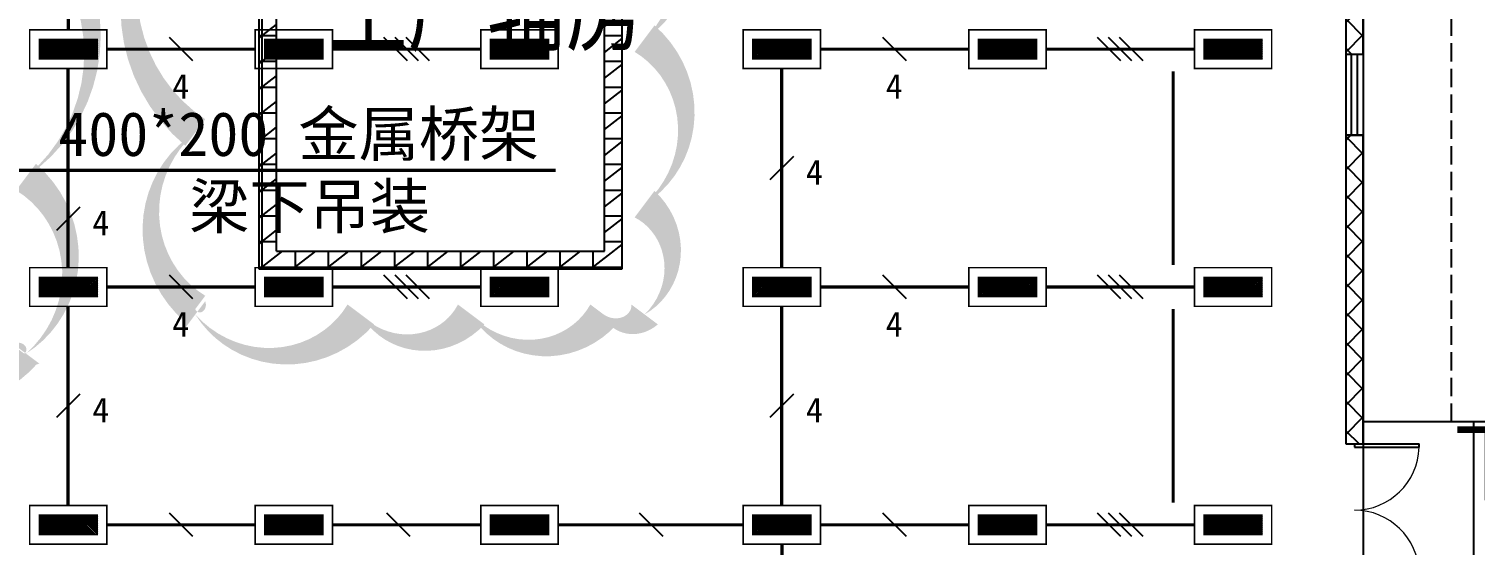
# Model space of a CAD drawing. Header units: millimetres. Extents: x -633009578 to 5705885, y -633235091 to 2571734.
# Drawn here: x 2893720 to 2913379, y 2178460 to 2185477 of the extents above; entities that cross this region are included whole.
import ezdxf

# ---------------------------------------------------------------- set-up
doc = ezdxf.new("R2010")
doc.units = ezdxf.units.MM
doc.header["$LTSCALE"] = 1000
doc.header["$MEASUREMENT"] = 0
doc.linetypes.add('DASH', pattern=[0.35, 0.25, -0.1])
doc.layers.get('0').update_dxf_attribs({"color": 9})
for name, color, linetype in [('3T_WOOD', 21, 'Continuous'), ('A-DI-S(箭头)', 76, 'Continuous'), ('A-DOOR(门）', 4, 'Continuous'), ('A-F-AREA(计算)', 5, 'Continuous'), ('A-HATH(填充)', 8, 'Continuous'), ('A-ST-O(室外)', 54, 'Continuous'), ('A-STAR(楼梯)', 51, 'Continuous'), ('A-TEXT(房间)', 243, 'Continuous'), ('A-WALL(墙)', 255, 'Continuous'), ('A-WINDOW（窗）', 4, 'Continuous'), ('DIM_MODI', 6, 'Continuous'), ('PUB_TEXT', 7, 'Continuous'), ('WALL', 9, 'Continuous'), ('电-强电平面-标注', 3, 'Continuous'), ('电-强电平面-线缆', 3, 'Continuous'), ('设备-照明', 3, 'Continuous'), ('设备-箱柜', 3, 'Continuous')]:
    doc.layers.add(name, color=color, linetype=linetype)
doc.styles.add('_TCH', font='simhei.ttf', dxfattribs={"width": 0.75, "bigfont": 'hztxt.shx'})
doc.styles.add('_TCH_DIM', font='simhei.ttf', dxfattribs={"width": 0.8, "bigfont": 'hztxt.shx'})
doc.styles.add('ELEC-DIM', font='simhei.ttf')
doc.styles.add('IDQSTYLE', font='simhei.ttf', dxfattribs={"width": 0.707, "bigfont": 'hztxt.shx'})
pattern_1 = [(0, (-1310557.92, -13.22), (0, 350), []), (37.875, (-1310157.92, -13.22), (-169.615277, 218.076657), []), (90, (-1310157.9, -13.22), (-450, 3e-14), [])]
pattern_2 = [(45, (-1310357.92, -13.22), (-200.000203, 200.000203), []), (135, (-1310357.92, -13.22), (-200.000203, -200.000203), [])]

# ---------------------------------------------------------------- blocks, each defined once
blk = doc.blocks.new('$DorLib2D$00000002')
for p, q in [((-0.5, 0), (-0.5, 0.4875)), ((-0.475, 0.4875), (-0.5, 0.4875)), ((-0.475, 0), (-0.475, 0.4875)), ((0.475, 0), (0.475, 0.4875)), ((0.475, 0.4875), (0.5, 0.4875)), ((0.5, 0), (0.5, 0.4875)), ((-0.5, 0), (-0.475, 0)), ((0.5, 0), (0.475, 0))]:
    blk.add_line(p, q)
at = {"lineweight": 13}
for centre, start, end in [((-0.4875, 0), 0, 88.53072), ((0.4875, 0), 91.46928, 180)]:
    blk.add_arc(centre, 0.4875, start, end, dxfattribs=at)
blk = doc.blocks.new('$TCHSYS$WIN2D')
for p, q in [((-0.5, 0.5), (0.5, 0.5)), ((-0.5, 0.5), (-0.5, -0.5)), ((0.5, 0.5), (0.5, -0.5)), ((0.5, 0.167), (-0.5, 0.167)), ((0.5, -0.167), (-0.5, -0.167)), ((-0.5, -0.5), (0.5, -0.5))]:
    blk.add_line(p, q)
blk = doc.blocks.new('9-29-1')
at = {"layer": 'A-HATH(填充)'}
h = blk.add_hatch(dxfattribs=at)
h.set_pattern_fill('空心砖', color=256, scale=100, style=0)
h.set_pattern_definition(pattern_1)
h.paths.add_polyline_path([(1241205.6, 1504477.1), (1241205.6, 1510047.1), (1240965.6, 1510047.1), (1240965.6, 1504237.1)])
h = blk.add_hatch(dxfattribs=at)
h.set_pattern_fill('多孔材料', color=256, scale=100, style=0)
h.set_pattern_definition(pattern_2)
h.paths.add_polyline_path([(1255740.6, 1509437.1), (1255740.6, 1507157.1), (1255980.6, 1507157.1), (1255980.6, 1509437.1)])
h = blk.add_hatch(dxfattribs=at)
h.set_pattern_fill('空心砖', color=256, scale=100, style=0)
h.set_pattern_definition(pattern_1)
h.paths.add_polyline_path([(1245665.6, 1504477.1), (1245905.6, 1504237.1), (1245905.6, 1508382.1), (1245665.6, 1508382.1)])
h = blk.add_hatch(dxfattribs=at)
h.set_pattern_fill('多孔材料', color=256, scale=100, style=0)
h.set_pattern_definition(pattern_2)
h.paths.add_polyline_path([(1255740.6, 1506057.1), (1255740.6, 1501857.1), (1255980.6, 1501857.1), (1255980.6, 1506057.1)])
h = blk.add_hatch(dxfattribs=at)
h.set_pattern_fill('空心砖', color=256, scale=100, style=0)
h.set_pattern_definition(pattern_1)
h.paths.add_polyline_path([(1241205.6, 1504477.1), (1240965.6, 1504237.1), (1245905.6, 1504237.1), (1245665.6, 1504477.1)])
at = {"layer": 'A-DI-S(箭头)'}
blk.add_lwpolyline([(1256504.9, 1500921.4, 0, 0, 0), (1259572.4, 1500921.4, 0, 200, 0), (1258822.4, 1500921.4, 0, 0, 0)], format="xyseb", dxfattribs=at)
at = {"layer": 'A-DOOR(门）'}
blk.add_line((1255980.6, 1501857.1), (1255980.6, 1500057.1), dxfattribs=at)
at = {"layer": 'A-F-AREA(计算)'}
blk.add_lwpolyline([(1121700.6, 1518097.1), (1255980.6, 1518097.1), (1255980.6, 1382017.1), (1121700.6, 1382017.1)], close=True, dxfattribs=at)
at = {"layer": 'A-ST-O(室外)', "linetype": 'DASH'}
blk.add_lwpolyline([(1257180.6, 1502157.1), (1257180.6, 1519297.1), (1255240.6, 1519297.1)], dxfattribs=at)
at = {"layer": 'A-STAR(楼梯)'}
for points in [[(1255980.6, 1499757.1), (1257480.6, 1499757.1), (1257480.6, 1502157.1), (1255980.6, 1502157.1)], [(1256280.6, 1499757.1), (1257780.6, 1499757.1), (1257780.6, 1502157.1), (1256280.6, 1502157.1)], [(1256580.6, 1499757.1), (1258080.6, 1499757.1), (1258080.6, 1502157.1), (1256580.6, 1502157.1)], [(1256880.6, 1499757.1), (1258080.6, 1499757.1), (1258080.6, 1502157.1), (1256880.6, 1502157.1)]]:
    blk.add_lwpolyline(points, dxfattribs=at)
at = {"layer": 'A-WALL(墙)'}
for p, q in [((1240965.6, 1510047.1), (1240965.6, 1504237.1)), ((1241205.6, 1504477.1), (1241205.6, 1510047.1)), ((1245665.6, 1504477.1), (1245665.6, 1508382.1)), ((1245905.6, 1504237.1), (1245905.6, 1508382.1)), ((1241205.6, 1504477.1), (1245665.6, 1504477.1)), ((1240965.6, 1504237.1), (1245905.6, 1504237.1))]:
    blk.add_line(p, q, dxfattribs=at)
at = {"layer": 'DIM_MODI'}
blk.add_lwpolyline([(1215425.6, 1503085.8, 0, 450, 0.5), (1218275.6, 1503085.8, 0, 450, 0.5), (1221125.6, 1503085.8, 0, 450, 0.5), (1224275.6, 1503085.8, 0, 450, 0.5), (1227125.6, 1503085.8, 0, 450, 0.5), (1229975.6, 1503085.8, 0, 450, 0.5), (1231475.6, 1503085.8, 0, 450, 0.5), (1233725.6, 1503085.8, 0, 450, 0.5), (1235525.6, 1503085.8, 0, 450, 0.5), (1237775.6, 1503085.8, 0, 450, 0.5), (1237801.4, 1503085.8, 0, 450, 0.5), (1237801.4, 1505485.8, 0, 450, 0.5), (1237801.4, 1509085.8, 0, 450, 0.5), (1237801.4, 1511335.8, 0, 450, 0.5), (1237801.4, 1514035.8, 0, 450, 0.5), (1237801.4, 1515535.8, 0, 450, 0.5), (1237801.4, 1517485.8, 0, 450, 0.5), (1237801.4, 1521085.8, 0, 450, 0.5)], format="xyseb", dxfattribs=at)
blk.add_lwpolyline([(1240102.6, 1512092, 0, 450, 0.5), (1240102.6, 1509692, 0, 450, 0.5), (1240102.6, 1506092, 0, 450, 0.5), (1240102.6, 1503692, 0, 450, 0.5), (1240102.6, 1503617.9, 0, 450, 0.5), (1242352.6, 1503617.9, 0, 450, 0.5), (1243852.6, 1503617.9, 0, 450, 0.5), (1245652.6, 1503617.9, 0, 450, 0.5), (1246209.9, 1503617.9, 0, 450, 0.5), (1246209.9, 1505117.9, 0, 450, 0.5), (1246209.9, 1507367.9, 0, 450, 0.5), (1246209.9, 1509317.9, 0, 450, 0.5), (1246209.9, 1511267.9, 0, 450, 0.5), (1246209.9, 1512092, 0, 450, 0.5), (1242159.9, 1512092, 0, 450, 0.5), (1240659.9, 1512092, 0, 450, 0.5)], format="xyseb", close=True, dxfattribs=at)
at = {"layer": 'WALL'}
for p, q in [((1255740.6, 1509437.1), (1255740.6, 1507157.1)), ((1255980.6, 1507157.1), (1255980.6, 1509437.1)), ((1255740.6, 1507157.1), (1255980.6, 1507157.1)), ((1255740.6, 1506057.1), (1255740.6, 1501857.1)), ((1255980.6, 1506057.1), (1255740.6, 1506057.1)), ((1255980.6, 1501857.1), (1255980.6, 1506057.1)), ((1255740.6, 1501857.1), (1255980.6, 1501857.1))]:
    blk.add_line(p, q, dxfattribs=at)
at = {"layer": 'A-DOOR(门）', "xscale": 1800, "yscale": 1800, "zscale": 1800, "rotation": 270}
blk.add_blockref('$DorLib2D$00000002', (1255860.6, 1500957.1), dxfattribs=at)
at = {"layer": 'A-WINDOW（窗）', "xscale": -1100, "yscale": 240, "zscale": 1100, "rotation": 89.99999999999999}
blk.add_blockref('$TCHSYS$WIN2D', (1255860.6, 1506607.1), dxfattribs=at)
at = {"layer": 'A-TEXT(房间)', "style": '_TCH', "width": 0.75}
blk.add_text('生产辅房', height=1050, dxfattribs=at).set_placement((1241917.1, 1507311.8))
at = {"layer": 'PUB_TEXT', "style": '_TCH_DIM', "width": 0.8}
blk.add_text('下', height=875, dxfattribs=at).set_placement((1257207.6, 1501183.9))
blk = doc.blocks.new('*X353')
at = {"color": 0, "linetype": 'Continuous'}
for p, q in [((277.11, 221.95), (279.54, 224.38)), ((277.11, 222.23), (279.25, 224.38)), ((277.11, 222.52), (278.97, 224.38)), ((277.11, 222.8), (278.69, 224.38)), ((277.11, 223.08), (278.41, 224.38)), ((277.11, 223.37), (278.12, 224.38)), ((277.11, 223.65), (277.84, 224.38)), ((277.11, 223.93), (277.56, 224.38)), ((277.11, 224.21), (277.27, 224.38)), ((277.32, 221.88), (279.82, 224.38)), ((277.6, 221.88), (280.1, 224.38)), ((277.89, 221.88), (280.39, 224.38)), ((278.17, 221.88), (280.67, 224.38)), ((278.45, 221.88), (280.95, 224.38)), ((278.73, 221.88), (281.23, 224.38)), ((279.02, 221.88), (281.52, 224.38)), ((279.3, 221.88), (281.8, 224.38)), ((279.58, 221.88), (282.08, 224.38)), ((279.87, 221.88), (282.37, 224.38)), ((280.15, 221.88), (282.65, 224.38)), ((280.43, 221.88), (282.93, 224.38)), ((280.71, 221.88), (283.21, 224.38)), ((281, 221.88), (283.5, 224.38)), ((281.28, 221.88), (283.78, 224.38)), ((281.56, 221.88), (284.06, 224.38)), ((281.85, 221.88), (284.35, 224.38)), ((282.13, 221.88), (284.61, 224.36)), ((282.41, 221.88), (284.61, 224.08)), ((282.69, 221.88), (284.61, 223.79)), ((282.98, 221.88), (284.61, 223.51)), ((283.26, 221.88), (284.61, 223.23)), ((283.54, 221.88), (284.61, 222.95)), ((283.83, 221.88), (284.61, 222.66)), ((284.11, 221.88), (284.61, 222.38)), ((284.39, 221.88), (284.61, 222.1))]:
    blk.add_line(p, q, dxfattribs=at)
blk = doc.blocks.new('HC000062')
at = {"color": 0, "linetype": 'Continuous', "const_width": 0.2}
for points in [[(-4.98, 2.5), (5.02, 2.5), (5.02, -2.5), (-4.98, -2.5), (-4.98, 2.5)], [(-3.73, 1.25), (-3.73, -1.25), (3.77, -1.25), (3.77, 1.25), (-3.73, 1.25)]]:
    blk.add_lwpolyline(points, dxfattribs=at)
at = {"color": 0, "linetype": 'Continuous'}
blk.add_blockref('*X353', (-280.83, -223.13), dxfattribs=at)
at = {"color": 0, "style": 'IDQSTYLE', "width": 0.7}
blk.add_attdef('PSFHATT', (7.02, -2.5), '', height=2.5, dxfattribs=at)

msp = doc.modelspace()

# ---------------------------------------------------------------- linework, layer by layer
at = {"layer": '电-强电平面-标注'}
for p, q in [((2895948.2, 2185043.1), (2895630, 2185361.3)), ((2898864.9, 2185043.1), (2898546.7, 2185361.3)), ((2899014.9, 2185043.1), (2898696.7, 2185361.3)), ((2899164.9, 2185043.1), (2898846.7, 2185361.3)), ((2905648.2, 2185043.1), (2905330, 2185361.3)), ((2908564.9, 2185043.1), (2908246.7, 2185361.3)), ((2908714.9, 2185043.1), (2908396.7, 2185361.3)), ((2908864.9, 2185043.1), (2908546.7, 2185361.3)), ((2904112.4, 2183744.7), (2903794.2, 2183426.5)), ((2894412.4, 2183055.4), (2894094.2, 2182737.2)), ((2895948.2, 2181809.8), (2895630, 2182128)), ((2898864.9, 2181809.8), (2898546.7, 2182128)), ((2899014.9, 2181809.8), (2898696.7, 2182128)), ((2899164.9, 2181809.8), (2898846.7, 2182128)), ((2905648.2, 2181809.8), (2905330, 2182128)), ((2908564.9, 2181809.8), (2908246.7, 2182128)), ((2908714.9, 2181809.8), (2908396.7, 2182128)), ((2908864.9, 2181809.8), (2908546.7, 2182128)), ((2894412.4, 2180511.3), (2894094.2, 2180193.1)), ((2904112.4, 2180511.3), (2903794.2, 2180193.1)), ((2895948.2, 2178576.5), (2895630, 2178894.7)), ((2898903.8, 2178576.5), (2898585.6, 2178894.7)), ((2902340.3, 2178576.5), (2902022.1, 2178894.7)), ((2905648.2, 2178576.5), (2905330, 2178894.7)), ((2908564.9, 2178576.5), (2908246.7, 2178894.7)), ((2908714.9, 2178576.5), (2908396.7, 2178894.7)), ((2908864.9, 2178576.5), (2908546.7, 2178894.7))]:
    msp.add_line(p, q, dxfattribs=at)
at = {"layer": '电-强电平面-线缆', "color": 1, "linetype": 'Continuous', "const_width": 45}
for points in [[(2894255.8, 2185464.7), (2894255.8, 2188173.1)], [(2894780.8, 2185202.2), (2896797.4, 2185202.2)], [(2897847.4, 2185202.2), (2899864.1, 2185202.2)], [(2904480.8, 2185202.2), (2906497.4, 2185202.2)], [(2907547.4, 2185202.2), (2909564.1, 2185202.2)], [(2894253.3, 2182231.4), (2894253.3, 2184939.7)], [(2903953.3, 2182231.4), (2903953.3, 2184939.7)], [(2909275, 2182268.9), (2909275, 2184902.2)], [(2894780.8, 2181968.9), (2896797.4, 2181968.9)], [(2897847.4, 2181968.9), (2899864.1, 2181968.9)], [(2904480.8, 2181968.9), (2906497.4, 2181968.9)], [(2907547.4, 2181968.9), (2909564.1, 2181968.9)], [(2894253.3, 2178998.1), (2894253.3, 2181706.4)], [(2903953.3, 2178998.1), (2903953.3, 2181706.4)], [(2909275, 2179035.6), (2909275, 2181668.9)], [(2894780.8, 2178735.6), (2896797.4, 2178735.6)], [(2897847.4, 2178735.6), (2899864.1, 2178735.6)], [(2900914.1, 2178735.6), (2903430.8, 2178735.6)], [(2904480.8, 2178735.6), (2906497.4, 2178735.6)], [(2907547.4, 2178735.6), (2909564.1, 2178735.6)], [(2903955.8, 2175718.7), (2903955.8, 2178473.1)]]:
    msp.add_lwpolyline(points, dxfattribs=at)
at = {"layer": '设备-箱柜', "color": 6}
msp.add_lwpolyline([(2892867.7, 2183555.2, 15, 15, 0), (2893460.3, 2183555.2, 15, 15, 0), (2893460.3, 2183555.2, 45, 45, 0), (2900878.8, 2183555.2, 45, 45, 0)], format="xyseb", dxfattribs=at)

# ---------------------------------------------------------------- block references
at = {"layer": '3T_WOOD'}
msp.add_blockref('9-29-1', (1655879.4, 677977.5), dxfattribs=at)
at = {"layer": '设备-照明', "xscale": -105, "yscale": 105, "zscale": 105, "rotation": 180}
for p in [(2894253.3, 2185202.2), (2897320, 2185202.2), (2900386.7, 2185202.2), (2903953.3, 2185202.2), (2907020, 2185202.2), (2910086.7, 2185202.2), (2894253.3, 2181968.9), (2897320, 2181968.9), (2900386.7, 2181968.9), (2903953.3, 2181968.9), (2907020, 2181968.9), (2910086.7, 2181968.9), (2894253.3, 2178735.6), (2897320, 2178735.6), (2900386.7, 2178735.6), (2903953.3, 2178735.6), (2907020, 2178735.6), (2910086.7, 2178735.6)]:
    msp.add_blockref('HC000062', p, dxfattribs=at)

# ---------------------------------------------------------------- texts
at = {"layer": '电-强电平面-标注', "style": 'ELEC-DIM'}
for p in [(2895667.6, 2184527.2), (2905367.6, 2184527.2), (2904281.8, 2183360.6), (2894581.8, 2182671.3), (2895667.6, 2181293.9), (2905367.6, 2181293.9), (2894581.8, 2180127.2), (2904281.8, 2180127.2)]:
    msp.add_text('4', height=339.9, dxfattribs=at).set_placement(p)
at = {"layer": '设备-箱柜', "color": 6, "style": 'ELEC-DIM'}
for s, p in [('400*200 金属桥架', (2894118.6, 2183749.9)), ('梁下吊装', (2895899.2, 2182765.6))]:
    msp.add_text(s, height=600, dxfattribs=at).set_placement(p)

doc.saveas('drawing.dxf')
